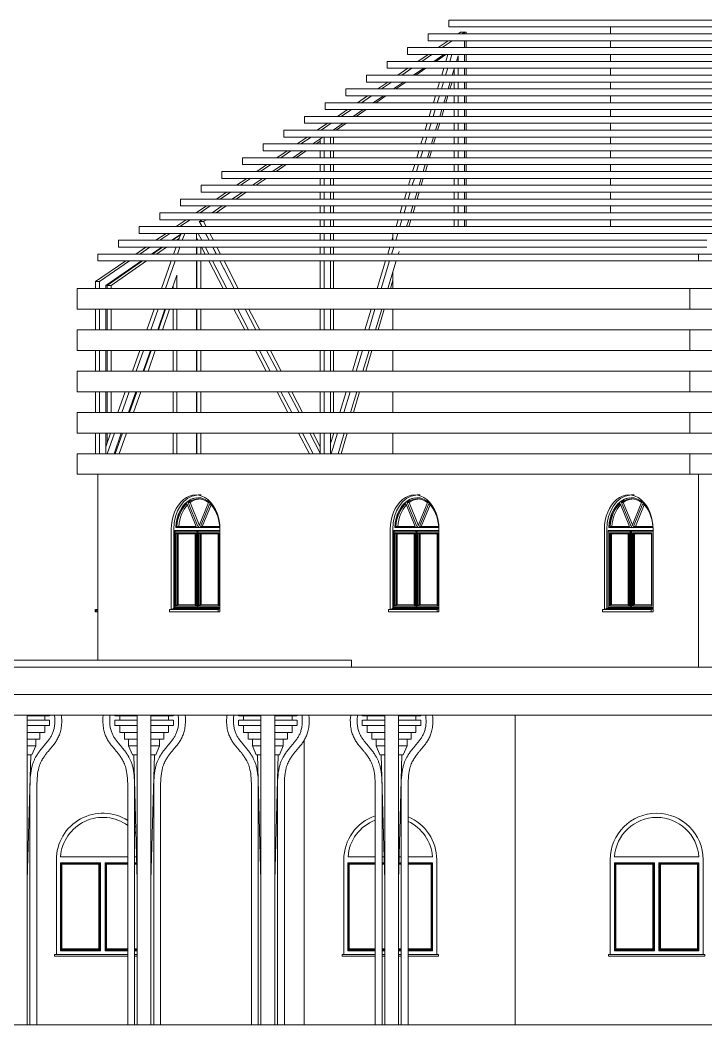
# Model space of a CAD drawing. Header units: millimetres. Extents: x -53558 to 47442, y -9060 to 14600.
# Drawn here: x -33035 to -23070, y 0 to 14600 of the extents above; entities that cross this region are included whole.
import ezdxf

# ---------------------------------------------------------------- set-up
doc = ezdxf.new("R2010")
doc.units = ezdxf.units.MM
for name, color, linetype, lineweight in [('A-DETL-THIN', 151, 'Continuous', 9), ('A-FLOR', 192, 'Continuous', 9), ('A-GENM', 13, 'Continuous', 9), ('A-GLAZ', 151, 'Continuous', 9), ('A-ROOF', 132, 'Continuous', 9), ('A-WALL', 113, 'Continuous', 9), ('I-WALL', 2, 'Continuous', 9)]:
    doc.layers.add(name, color=color, linetype=linetype, lineweight=lineweight)

# ---------------------------------------------------------------- blocks, each defined once
blk = doc.blocks.new('Arched _2_ - Arched _2_-211956-North')
at = {"layer": 'A-GLAZ'}
for p, q in [((-20644, 1075), (-20644, 2357)), ((-20644, 2357), (-20062, 2357)), ((-19416, 2443), (-20643, 2443)), ((-20635, 2345), (-20635, 1093)), ((-20635, 2345), (-20074, 2345)), ((-20624, 2335), (-20635, 2345)), ((-20074, 2345), (-20084, 2335)), ((-20074, 1093), (-20074, 2345)), ((-20062, 2357), (-20062, 1075)), ((-19996, 1075), (-19996, 2357)), ((-19996, 2357), (-19414, 2357)), ((-19985, 2345), (-19985, 1093)), ((-19985, 2345), (-19424, 2345)), ((-19974, 2335), (-19985, 2345)), ((-19424, 2345), (-19434, 2335)), ((-19424, 1093), (-19424, 2345)), ((-19414, 2357), (-19414, 1075)), ((-20624, 1103), (-20624, 2335)), ((-20624, 2335), (-20084, 2335)), ((-20084, 2335), (-20084, 1103)), ((-19974, 1103), (-19974, 2335)), ((-19974, 2335), (-19434, 2335)), ((-19434, 2335), (-19434, 1103)), ((-20729, 1025), (-19329, 1025)), ((-20729, 1000), (-20729, 1025)), ((-20062, 1075), (-20644, 1075)), ((-20635, 1093), (-20624, 1103)), ((-20635, 1093), (-20074, 1093)), ((-20084, 1103), (-20624, 1103)), ((-20074, 1093), (-20084, 1103)), ((-19414, 1075), (-19996, 1075)), ((-19985, 1093), (-19974, 1103)), ((-19985, 1093), (-19424, 1093)), ((-19434, 1103), (-19974, 1103)), ((-19424, 1093), (-19434, 1103)), ((-19329, 1025), (-19329, 1000)), ((-19329, 1000), (-20729, 1000))]:
    blk.add_line(p, q, dxfattribs=at)
blk.add_arc((-20029, 2400), 615, 4.0093, 175.9907, dxfattribs=at)
blk = doc.blocks.new('Arched _2_ - Arched _2_-V1-North')
at = {"layer": 'A-GLAZ'}
for p, q in [((-28272, 1075), (-28272, 2357)), ((-28272, 2357), (-27876, 2357)), ((-27876, 2443), (-28270, 2443)), ((-28262, 2345), (-28262, 1093)), ((-28262, 2345), (-27876, 2345)), ((-28252, 2335), (-28262, 2345)), ((-27747, 2443), (-27776, 2443)), ((-27776, 2357), (-27745, 2357)), ((-27776, 2345), (-27745, 2345)), ((-27531, 2357), (-27498, 2357)), ((-27531, 2345), (-27498, 2345)), ((-27498, 2443), (-27528, 2443)), ((-27043, 2443), (-27398, 2443)), ((-27398, 2357), (-27042, 2357)), ((-27398, 2345), (-27052, 2345)), ((-27052, 2345), (-27062, 2335)), ((-27052, 1093), (-27052, 2345)), ((-27042, 2357), (-27042, 1075)), ((-28252, 1103), (-28252, 2335)), ((-28252, 2335), (-27876, 2335)), ((-27776, 2335), (-27744, 2335)), ((-27531, 2335), (-27498, 2335)), ((-27398, 2335), (-27062, 2335)), ((-27062, 2335), (-27062, 1103)), ((-28357, 1025), (-27876, 1025)), ((-28357, 1000), (-28357, 1025)), ((-27876, 1075), (-28272, 1075)), ((-28262, 1093), (-28252, 1103)), ((-28262, 1093), (-27876, 1093)), ((-27876, 1103), (-28252, 1103)), ((-27738, 1103), (-27776, 1103)), ((-27776, 1093), (-27738, 1093)), ((-27738, 1075), (-27776, 1075)), ((-27776, 1025), (-27738, 1025)), ((-27498, 1103), (-27538, 1103)), ((-27538, 1093), (-27498, 1093)), ((-27498, 1075), (-27538, 1075)), ((-27538, 1025), (-27498, 1025)), ((-27062, 1103), (-27398, 1103)), ((-27398, 1093), (-27052, 1093)), ((-27042, 1075), (-27398, 1075)), ((-27398, 1025), (-26957, 1025)), ((-27052, 1093), (-27062, 1103)), ((-26957, 1025), (-26957, 1000)), ((-27876, 1000), (-28357, 1000)), ((-27738, 1000), (-27776, 1000)), ((-27498, 1000), (-27538, 1000)), ((-26957, 1000), (-27398, 1000))]:
    blk.add_line(p, q, dxfattribs=at)
for start, end in [(110.9076, 175.9907), (99.9373, 101.1878), (75.027, 76.4853), (4.0093, 65.0749)]:
    blk.add_arc((-27657, 2400), 615, start, end, dxfattribs=at)
blk = doc.blocks.new('Arched _2_ - Arched _2_-V2-North')
at = {"layer": 'A-GLAZ'}
for p, q in [((-32449, 1075), (-32449, 2357)), ((-32449, 2357), (-31867, 2357)), ((-31471, 2443), (-32447, 2443)), ((-32439, 2345), (-32439, 1093)), ((-32439, 2345), (-31878, 2345)), ((-32429, 2335), (-32439, 2345)), ((-31878, 2345), (-31889, 2335)), ((-31878, 1093), (-31878, 2345)), ((-31867, 2357), (-31867, 1075)), ((-31801, 1075), (-31801, 2357)), ((-31801, 2357), (-31471, 2357)), ((-31789, 2345), (-31789, 1093)), ((-31789, 2345), (-31471, 2345)), ((-31779, 2335), (-31789, 2345)), ((-31343, 2443), (-31371, 2443)), ((-31371, 2357), (-31340, 2357)), ((-31371, 2345), (-31340, 2345)), ((-32429, 1103), (-32429, 2335)), ((-32429, 2335), (-31889, 2335)), ((-31889, 2335), (-31889, 1103)), ((-31779, 1103), (-31779, 2335)), ((-31779, 2335), (-31471, 2335)), ((-31371, 2335), (-31340, 2335)), ((-32534, 1025), (-31471, 1025)), ((-32534, 1000), (-32534, 1025)), ((-31867, 1075), (-32449, 1075)), ((-32439, 1093), (-32429, 1103)), ((-32439, 1093), (-31878, 1093)), ((-31889, 1103), (-32429, 1103)), ((-31878, 1093), (-31889, 1103)), ((-31471, 1075), (-31801, 1075)), ((-31789, 1093), (-31779, 1103)), ((-31789, 1093), (-31471, 1093)), ((-31471, 1103), (-31779, 1103)), ((-31333, 1103), (-31371, 1103)), ((-31371, 1093), (-31333, 1093)), ((-31333, 1075), (-31371, 1075)), ((-31371, 1025), (-31333, 1025)), ((-31471, 1000), (-32534, 1000)), ((-31333, 1000), (-31371, 1000))]:
    blk.add_line(p, q, dxfattribs=at)
for start, end in [(53.8268, 175.9907), (38.3128, 41.1583)]:
    blk.add_arc((-31834, 2400), 615, start, end, dxfattribs=at)
blk = doc.blocks.new('HOOR LIGHT - HOOR LIGHT-165948-North')
at = {"layer": 'A-GENM'}
for p, q in [((-31904, 11200), (-23179, 11200)), ((-31904, 11100), (-31904, 11200)), ((-23179, 11100), (-31904, 11100)), ((-23179, 11200), (-10839, 11200)), ((-23179, 11100), (-23179, 11200)), ((-10839, 11100), (-23179, 11100))]:
    blk.add_line(p, q, dxfattribs=at)
blk = doc.blocks.new('HOOR LIGHT1 - HOOR LIGHT-166020-North')
at = {"layer": 'A-GENM'}
for p, q in [((-31604, 11400), (-23055, 11400)), ((-31604, 11300), (-31604, 11400)), ((-23055, 11300), (-31604, 11300))]:
    blk.add_line(p, q, dxfattribs=at)
blk = doc.blocks.new('HOOR LIGHT2 - HOOR LIGHT-166050-North')
at = {"layer": 'A-GENM'}
for p, q in [((-31304, 11600), (-22930, 11600)), ((-31304, 11600), (-31304, 11500)), ((-22930, 11500), (-31304, 11500))]:
    blk.add_line(p, q, dxfattribs=at)
blk = doc.blocks.new('HOOR LIGHT3 - HOOR LIGHT-166080-North')
at = {"layer": 'A-GENM'}
for p, q in [((-31004, 11800), (-22806, 11800)), ((-31004, 11800), (-31004, 11700)), ((-22806, 11700), (-31004, 11700))]:
    blk.add_line(p, q, dxfattribs=at)
blk = doc.blocks.new('HOOR LIGHT4 - HOOR LIGHT-166110-North')
at = {"layer": 'A-GENM'}
for p, q in [((-30704, 12000), (-22682, 12000)), ((-30704, 11900), (-30704, 12000)), ((-22682, 11900), (-30704, 11900))]:
    blk.add_line(p, q, dxfattribs=at)
blk = doc.blocks.new('HOOR LIGHT5 - HOOR LIGHT-166140-North')
at = {"layer": 'A-GENM'}
for p, q in [((-30404, 12200), (-22558, 12200)), ((-30404, 12100), (-30404, 12200)), ((-22558, 12100), (-30404, 12100))]:
    blk.add_line(p, q, dxfattribs=at)
blk = doc.blocks.new('HOOR LIGHT6 - HOOR LIGHT-166170-North')
at = {"layer": 'A-GENM'}
for p, q in [((-30104, 12400), (-22433, 12400)), ((-30104, 12300), (-30104, 12400)), ((-22433, 12300), (-30104, 12300))]:
    blk.add_line(p, q, dxfattribs=at)
blk = doc.blocks.new('HOOR LIGHT7 - HOOR LIGHT-166200-North')
at = {"layer": 'A-GENM'}
for p, q in [((-29804, 12600), (-22309, 12600)), ((-29804, 12500), (-29804, 12600)), ((-22309, 12500), (-29804, 12500))]:
    blk.add_line(p, q, dxfattribs=at)
blk = doc.blocks.new('HOOR LIGHT8 - HOOR LIGHT-166230-North')
at = {"layer": 'A-GENM'}
for p, q in [((-29504, 12800), (-22185, 12800)), ((-29504, 12700), (-29504, 12800)), ((-22185, 12700), (-29504, 12700))]:
    blk.add_line(p, q, dxfattribs=at)
blk = doc.blocks.new('HOOR LIGHT9 - HOOR LIGHT-166260-North')
at = {"layer": 'A-GENM'}
for p, q in [((-29204, 13000), (-22061, 13000)), ((-29204, 12900), (-29204, 13000)), ((-22061, 12900), (-29204, 12900))]:
    blk.add_line(p, q, dxfattribs=at)
blk = doc.blocks.new('HOOR LIGHT10 - HOOR LIGHT-166290-North')
at = {"layer": 'A-GENM'}
for p, q in [((-28904, 13200), (-21936, 13200)), ((-28904, 13100), (-28904, 13200)), ((-21936, 13100), (-28904, 13100))]:
    blk.add_line(p, q, dxfattribs=at)
blk = doc.blocks.new('HOOR LIGHT11 - HOOR LIGHT-166320-North')
at = {"layer": 'A-GENM'}
for p, q in [((-28604, 13400), (-21812, 13400)), ((-28604, 13300), (-28604, 13400)), ((-21812, 13300), (-28604, 13300))]:
    blk.add_line(p, q, dxfattribs=at)
blk = doc.blocks.new('HOOR LIGHT12 - HOOR LIGHT-166350-North')
at = {"layer": 'A-GENM'}
for p, q in [((-28304, 13600), (-21688, 13600)), ((-28304, 13500), (-28304, 13600)), ((-21688, 13500), (-28304, 13500))]:
    blk.add_line(p, q, dxfattribs=at)
blk = doc.blocks.new('HOOR LIGHT13 - HOOR LIGHT-166380-North')
at = {"layer": 'A-GENM'}
for p, q in [((-28004, 13800), (-21563, 13800)), ((-28004, 13700), (-28004, 13800)), ((-21563, 13700), (-28004, 13700))]:
    blk.add_line(p, q, dxfattribs=at)
blk = doc.blocks.new('HOOR LIGHT14 - HOOR LIGHT-166410-North')
at = {"layer": 'A-GENM'}
for p, q in [((-27704, 14000), (-21439, 14000)), ((-27704, 13900), (-27704, 14000)), ((-21439, 13900), (-27704, 13900))]:
    blk.add_line(p, q, dxfattribs=at)
blk = doc.blocks.new('HOOR LIGHT15 - HOOR LIGHT-166476-North')
at = {"layer": 'A-GENM'}
for p, q in [((-27404, 14200), (-21315, 14200)), ((-27404, 14100), (-27404, 14200)), ((-21315, 14100), (-27404, 14100))]:
    blk.add_line(p, q, dxfattribs=at)
blk = doc.blocks.new('HOOR LIGHT16 - HOOR LIGHT-166506-North')
at = {"layer": 'A-GENM'}
for p, q in [((-27104, 14400), (-21191, 14400)), ((-27104, 14300), (-27104, 14400)), ((-21191, 14300), (-27104, 14300))]:
    blk.add_line(p, q, dxfattribs=at)
blk = doc.blocks.new('HOOR LIGHT17 - HOOR LIGHT-166536-North')
at = {"layer": 'A-GENM'}
for p, q in [((-26804, 14600), (-21066, 14600)), ((-26804, 14500), (-26804, 14600)), ((-21066, 14500), (-26804, 14500))]:
    blk.add_line(p, q, dxfattribs=at)
blk = doc.blocks.new('TRUESS2 - TRUESS-173441-North')
at = {"layer": 'A-GENM'}
for p, q in [((-26553, 14423), (-26578, 14423)), ((-26553, 14423), (-26553, 14400)), ((-26553, 14300), (-26553, 14200)), ((-26850, 14100), (-26995, 14000)), ((-26553, 14100), (-26553, 14000)), ((-27140, 13900), (-27285, 13800)), ((-26553, 13900), (-26553, 13800)), ((-26727, 13806), (-26729, 13800)), ((-27430, 13700), (-27575, 13600)), ((-26759, 13700), (-26789, 13600)), ((-26553, 13700), (-26553, 13600)), ((-27720, 13500), (-27865, 13400)), ((-26818, 13500), (-26848, 13400)), ((-26553, 13500), (-26553, 13400)), ((-28009, 13300), (-28154, 13200)), ((-26878, 13300), (-26908, 13200)), ((-26553, 13300), (-26553, 13200)), ((-28299, 13100), (-28444, 13000)), ((-26938, 13100), (-26968, 13000)), ((-26553, 13100), (-26553, 13000)), ((-28480, 12900), (-28480, 12800)), ((-26998, 12900), (-27028, 12800)), ((-26553, 12900), (-26553, 12800)), ((-28673, 12842), (-28734, 12800)), ((-28879, 12700), (-29024, 12600)), ((-28480, 12700), (-28480, 12600)), ((-27058, 12700), (-27087, 12600)), ((-26553, 12700), (-26553, 12600)), ((-29169, 12500), (-29314, 12400)), ((-28480, 12500), (-28480, 12400)), ((-27117, 12500), (-27147, 12400)), ((-26553, 12500), (-26553, 12400)), ((-29459, 12300), (-29604, 12200)), ((-28480, 12300), (-28480, 12200)), ((-27177, 12300), (-27207, 12200)), ((-26553, 12300), (-26553, 12200)), ((-29749, 12100), (-29894, 12000)), ((-28480, 12100), (-28480, 12000)), ((-27237, 12100), (-27267, 12000)), ((-26553, 12100), (-26553, 12000)), ((-30243, 11800), (-30098, 11900)), ((-30039, 11900), (-30184, 11800)), ((-28480, 11900), (-28480, 11800)), ((-27297, 11900), (-27326, 11800)), ((-26553, 11900), (-26553, 11800)), ((-30428, 11673), (-30388, 11700)), ((-30328, 11700), (-30368, 11673)), ((-28480, 11700), (-28480, 11600)), ((-27356, 11700), (-27386, 11600)), ((-26553, 11700), (-26553, 11600)), ((-30390, 11600), (-30428, 11673)), ((-30368, 11673), (-30428, 11673)), ((-30368, 11673), (-30331, 11600)), ((-30823, 11400), (-30705, 11481)), ((-30724, 11427), (-30763, 11400)), ((-30467, 11400), (-30467, 11428)), ((-30287, 11400), (-30338, 11500)), ((-30279, 11500), (-30227, 11400)), ((-28480, 11500), (-28480, 11400)), ((-31113, 11200), (-30968, 11300)), ((-30908, 11300), (-31053, 11200)), ((-30467, 11200), (-30467, 11300)), ((-30407, 11300), (-30407, 11200)), ((-30183, 11200), (-30235, 11300)), ((-30175, 11300), (-30124, 11200)), ((-28480, 11300), (-28480, 11200)), ((-31772, 10745), (-31258, 11100)), ((-31198, 11100), (-31713, 10745)), ((-30467, 10700), (-30467, 11100)), ((-30407, 11100), (-30407, 10700)), ((-30032, 10908), (-30131, 11100)), ((-30072, 11100), (-29865, 10700)), ((-28480, 11100), (-28480, 10700)), ((-27619, 10819), (-27655, 10700)), ((-31772, 10700), (-31772, 10745)), ((-31713, 10745), (-31772, 10745)), ((-31713, 10745), (-31713, 10700)), ((-30817, 10700), (-30812, 10714)), ((-31772, 10100), (-31772, 10400)), ((-31713, 10400), (-31713, 10100)), ((-31026, 10100), (-30921, 10400)), ((-30862, 10400), (-30966, 10100)), ((-30467, 10100), (-30467, 10400)), ((-30407, 10400), (-30407, 10100)), ((-29710, 10400), (-29554, 10100)), ((-28480, 10400), (-28480, 10100)), ((-27745, 10400), (-27834, 10100)), ((-31772, 9500), (-31772, 9800)), ((-31713, 9800), (-31713, 9500)), ((-31235, 9500), (-31131, 9800)), ((-31071, 9800), (-31176, 9500)), ((-30467, 9500), (-30467, 9800)), ((-30407, 9800), (-30407, 9500)), ((-29399, 9800), (-29244, 9500)), ((-28480, 9800), (-28480, 9500)), ((-27924, 9800), (-28014, 9500)), ((-31772, 8900), (-31772, 9200)), ((-31713, 9200), (-31713, 8900)), ((-31444, 8900), (-31340, 9200)), ((-31280, 9200), (-31385, 8900)), ((-30467, 8900), (-30467, 9200)), ((-30407, 9200), (-30407, 8900)), ((-29089, 9200), (-28933, 8900)), ((-28480, 9200), (-28480, 8900)), ((-28103, 9200), (-28193, 8900)), ((-31772, 8451), (-31772, 8600)), ((-31654, 8300), (-31549, 8600)), ((-31489, 8600), (-31594, 8300)), ((-30467, 8300), (-30467, 8600)), ((-30407, 8600), (-30407, 8300)), ((-28778, 8600), (-28673, 8398)), ((-28480, 8600), (-28480, 8595)), ((-28283, 8600), (-28372, 8300))]:
    blk.add_line(p, q, dxfattribs=at)
blk = doc.blocks.new('TRUESS3 - TRUESS-173606-North')
at = {"layer": 'A-GENM'}
for p, q in [((-26668, 14400), (-26634, 14423)), ((-26634, 14423), (-26578, 14423)), ((-26578, 14423), (-26612, 14400)), ((-26578, 14400), (-26578, 14423)), ((-26961, 14200), (-26814, 14300)), ((-26758, 14300), (-26904, 14200)), ((-26578, 14200), (-26578, 14300)), ((-27254, 14000), (-27107, 14100)), ((-27051, 14100), (-27197, 14000)), ((-27024, 14000), (-26878, 14100)), ((-26849, 14000), (-26818, 14100)), ((-26762, 14100), (-26792, 14000)), ((-26695, 14000), (-26671, 14080)), ((-26671, 14080), (-26671, 14000)), ((-26578, 14000), (-26578, 14100)), ((-27546, 13800), (-27400, 13900)), ((-27344, 13900), (-27490, 13800)), ((-27317, 13800), (-27170, 13900)), ((-26909, 13800), (-26879, 13900)), ((-26822, 13900), (-26853, 13800)), ((-26755, 13800), (-26725, 13900)), ((-26727, 13800), (-26727, 13893)), ((-26671, 13900), (-26671, 13800)), ((-26578, 13800), (-26578, 13900)), ((-27839, 13600), (-27693, 13700)), ((-27637, 13700), (-27783, 13600)), ((-27610, 13600), (-27463, 13700)), ((-26969, 13600), (-26939, 13700)), ((-26883, 13700), (-26913, 13600)), ((-26815, 13600), (-26785, 13700)), ((-26727, 13600), (-26727, 13700)), ((-26671, 13700), (-26671, 13600)), ((-26578, 13600), (-26578, 13700)), ((-28132, 13400), (-27986, 13500)), ((-27929, 13500), (-28076, 13400)), ((-27903, 13400), (-27756, 13500)), ((-27030, 13400), (-26999, 13500)), ((-26943, 13500), (-26973, 13400)), ((-26876, 13400), (-26846, 13500)), ((-26727, 13400), (-26727, 13500)), ((-26671, 13500), (-26671, 13400)), ((-26578, 13400), (-26578, 13500)), ((-28425, 13200), (-28279, 13300)), ((-28222, 13300), (-28369, 13200)), ((-28195, 13200), (-28049, 13300)), ((-27090, 13200), (-27060, 13300)), ((-27004, 13300), (-27034, 13200)), ((-26936, 13200), (-26906, 13300)), ((-26727, 13200), (-26727, 13300)), ((-26671, 13300), (-26671, 13200)), ((-26578, 13200), (-26578, 13300)), ((-28718, 13000), (-28571, 13100)), ((-28515, 13100), (-28662, 13000)), ((-28488, 13000), (-28342, 13100)), ((-27150, 13000), (-27120, 13100)), ((-27064, 13100), (-27094, 13000)), ((-26997, 13000), (-26966, 13100)), ((-26727, 13000), (-26727, 13100)), ((-26671, 13100), (-26671, 13000)), ((-26578, 13000), (-26578, 13100)), ((-29011, 12800), (-28864, 12900)), ((-28808, 12900), (-28954, 12800)), ((-28781, 12800), (-28635, 12900)), ((-28673, 12800), (-28673, 12873)), ((-28617, 12900), (-28617, 12800)), ((-28525, 12800), (-28525, 12900)), ((-27211, 12800), (-27181, 12900)), ((-27124, 12900), (-27154, 12800)), ((-27057, 12800), (-27027, 12900)), ((-26727, 12800), (-26727, 12900)), ((-26671, 12900), (-26671, 12800)), ((-26578, 12800), (-26578, 12900)), ((-29304, 12600), (-29157, 12700)), ((-29101, 12700), (-29247, 12600)), ((-29074, 12600), (-28928, 12700)), ((-28673, 12600), (-28673, 12700)), ((-28617, 12700), (-28617, 12600)), ((-28525, 12600), (-28525, 12700)), ((-27271, 12600), (-27241, 12700)), ((-27185, 12700), (-27215, 12600)), ((-27117, 12600), (-27087, 12700)), ((-26727, 12600), (-26727, 12700)), ((-26671, 12700), (-26671, 12600)), ((-26578, 12600), (-26578, 12700)), ((-29596, 12400), (-29450, 12500)), ((-29394, 12500), (-29540, 12400)), ((-29367, 12400), (-29220, 12500)), ((-28673, 12400), (-28673, 12500)), ((-28617, 12500), (-28617, 12400)), ((-28525, 12400), (-28525, 12500)), ((-27332, 12400), (-27301, 12500)), ((-27245, 12500), (-27275, 12400)), ((-27178, 12400), (-27148, 12500)), ((-26727, 12400), (-26727, 12500)), ((-26671, 12500), (-26671, 12400)), ((-26578, 12400), (-26578, 12500)), ((-29889, 12200), (-29743, 12300)), ((-29687, 12300), (-29833, 12200)), ((-29660, 12200), (-29513, 12300)), ((-28673, 12200), (-28673, 12300)), ((-28617, 12300), (-28617, 12200)), ((-28525, 12200), (-28525, 12300)), ((-27392, 12200), (-27362, 12300)), ((-27305, 12300), (-27336, 12200)), ((-27238, 12200), (-27208, 12300)), ((-26727, 12200), (-26727, 12300)), ((-26671, 12300), (-26671, 12200)), ((-26578, 12200), (-26578, 12300)), ((-30182, 12000), (-30036, 12100)), ((-29979, 12100), (-30126, 12000)), ((-29953, 12000), (-29806, 12100)), ((-28673, 12000), (-28673, 12100)), ((-28617, 12100), (-28617, 12000)), ((-28525, 12000), (-28525, 12100)), ((-27452, 12000), (-27422, 12100)), ((-27366, 12100), (-27396, 12000)), ((-27298, 12000), (-27268, 12100)), ((-26727, 12000), (-26727, 12100)), ((-26671, 12100), (-26671, 12000)), ((-26578, 12000), (-26578, 12100)), ((-30475, 11800), (-30329, 11900)), ((-30272, 11900), (-30419, 11800)), ((-30245, 11800), (-30099, 11900)), ((-28673, 11800), (-28673, 11900)), ((-28617, 11900), (-28617, 11800)), ((-28525, 11800), (-28525, 11900)), ((-27513, 11800), (-27482, 11900)), ((-27426, 11900), (-27456, 11800)), ((-27359, 11800), (-27329, 11900)), ((-26727, 11800), (-26727, 11900)), ((-26671, 11900), (-26671, 11800)), ((-26578, 11800), (-26578, 11900)), ((-30768, 11600), (-30621, 11700)), ((-30565, 11700), (-30712, 11600)), ((-30432, 11673), (-30392, 11700)), ((-28673, 11600), (-28673, 11700)), ((-28617, 11700), (-28617, 11600)), ((-28525, 11600), (-28525, 11700)), ((-27573, 11600), (-27543, 11700)), ((-27487, 11700), (-27517, 11600)), ((-27419, 11600), (-27389, 11700)), ((-26727, 11600), (-26727, 11700)), ((-26671, 11700), (-26671, 11600)), ((-26578, 11600), (-26578, 11700)), ((-30394, 11600), (-30432, 11673)), ((-31061, 11400), (-30914, 11500)), ((-30858, 11500), (-31004, 11400)), ((-30831, 11400), (-30685, 11500)), ((-30734, 11400), (-30703, 11487)), ((-30642, 11500), (-30678, 11400)), ((-30471, 11400), (-30471, 11500)), ((-30452, 11400), (-30471, 11436)), ((-30448, 11500), (-30396, 11400)), ((-30289, 11400), (-30342, 11500)), ((-28673, 11400), (-28673, 11500)), ((-28617, 11500), (-28617, 11400)), ((-28525, 11400), (-28525, 11500)), ((-27633, 11400), (-27619, 11446)), ((-27547, 11500), (-27577, 11400)), ((-31354, 11200), (-31207, 11300)), ((-31151, 11300), (-31297, 11200)), ((-31124, 11200), (-30978, 11300)), ((-30804, 11200), (-30769, 11300)), ((-30713, 11300), (-30748, 11200)), ((-30471, 11200), (-30471, 11300)), ((-30347, 11200), (-30400, 11300)), ((-30343, 11300), (-30291, 11200)), ((-30185, 11200), (-30237, 11300)), ((-28673, 11200), (-28673, 11300)), ((-28617, 11300), (-28617, 11200)), ((-28525, 11200), (-28525, 11300)), ((-27694, 11200), (-27664, 11300)), ((-27607, 11300), (-27637, 11200)), ((-31939, 10800), (-31500, 11100)), ((-31444, 11100), (-31883, 10800)), ((-31790, 10745), (-31270, 11100)), ((-30980, 10700), (-30840, 11100)), ((-30783, 11100), (-30924, 10700)), ((-30471, 10700), (-30471, 11100)), ((-30086, 10700), (-30295, 11100)), ((-30239, 11100), (-30030, 10700)), ((-29923, 10700), (-30132, 11100)), ((-28673, 10700), (-28673, 11100)), ((-28617, 11100), (-28617, 10700)), ((-28525, 10700), (-28525, 11100)), ((-27845, 10700), (-27724, 11100)), ((-27668, 11100), (-27788, 10700)), ((-27691, 10700), (-27570, 11100)), ((-27540, 11200), (-27528, 11239)), ((-30825, 10700), (-30756, 10896)), ((-30756, 10896), (-30756, 10700)), ((-31939, 10700), (-31939, 10800)), ((-31939, 10800), (-31883, 10800)), ((-31883, 10800), (-31883, 10700)), ((-31790, 10700), (-31790, 10745)), ((-30812, 10700), (-30812, 10737)), ((-31939, 10100), (-31939, 10400)), ((-31883, 10400), (-31883, 10100)), ((-31790, 10100), (-31790, 10400)), ((-31192, 10100), (-31086, 10400)), ((-31030, 10400), (-31135, 10100)), ((-31036, 10100), (-30931, 10400)), ((-30812, 10100), (-30812, 10400)), ((-30756, 10400), (-30756, 10100)), ((-30471, 10100), (-30471, 10400)), ((-29772, 10100), (-29929, 10400)), ((-29873, 10400), (-29716, 10100)), ((-29610, 10100), (-29766, 10400)), ((-28673, 10100), (-28673, 10400)), ((-28617, 10400), (-28617, 10100)), ((-28525, 10100), (-28525, 10400)), ((-28026, 10100), (-27935, 10400)), ((-27879, 10400), (-27970, 10100)), ((-27872, 10100), (-27781, 10400)), ((-31939, 9500), (-31939, 9800)), ((-31883, 9800), (-31883, 9500)), ((-31790, 9500), (-31790, 9800)), ((-31403, 9500), (-31297, 9800)), ((-31241, 9800), (-31347, 9500)), ((-31248, 9500), (-31142, 9800)), ((-30812, 9500), (-30812, 9800)), ((-30756, 9800), (-30756, 9500)), ((-30471, 9500), (-30471, 9800)), ((-29459, 9500), (-29615, 9800)), ((-29559, 9800), (-29402, 9500)), ((-29296, 9500), (-29453, 9800)), ((-28673, 9500), (-28673, 9800)), ((-28617, 9800), (-28617, 9500)), ((-28525, 9500), (-28525, 9800)), ((-28207, 9500), (-28116, 9800)), ((-28060, 9800), (-28151, 9500)), ((-28053, 9500), (-27963, 9800)), ((-31939, 8900), (-31939, 9200)), ((-31883, 9200), (-31883, 8900)), ((-31790, 8900), (-31790, 9200)), ((-31614, 8900), (-31509, 9200)), ((-31452, 9200), (-31558, 8900)), ((-31459, 8900), (-31353, 9200)), ((-30812, 8900), (-30812, 9200)), ((-30756, 9200), (-30756, 8900)), ((-30471, 8900), (-30471, 9200)), ((-29145, 8900), (-29302, 9200)), ((-29246, 9200), (-29089, 8900)), ((-28982, 8900), (-29139, 9200)), ((-28673, 8900), (-28673, 9200)), ((-28617, 9200), (-28617, 8900)), ((-28525, 8900), (-28525, 9200)), ((-28388, 8900), (-28297, 9200)), ((-28241, 9200), (-28332, 8900)), ((-28234, 8900), (-28144, 9200)), ((-31939, 8300), (-31939, 8600)), ((-31883, 8600), (-31883, 8300)), ((-31790, 8300), (-31790, 8600)), ((-31790, 8401), (-31720, 8600)), ((-31664, 8600), (-31769, 8300)), ((-31670, 8300), (-31565, 8600)), ((-30812, 8300), (-30812, 8600)), ((-30756, 8600), (-30756, 8300)), ((-30471, 8300), (-30471, 8600)), ((-28831, 8300), (-28988, 8600)), ((-28932, 8600), (-28775, 8300)), ((-28669, 8300), (-28825, 8600)), ((-28673, 8309), (-28673, 8600)), ((-28617, 8600), (-28617, 8300)), ((-28525, 8300), (-28525, 8600)), ((-28525, 8448), (-28479, 8600)), ((-28422, 8600), (-28513, 8300)), ((-28415, 8300), (-28325, 8600))]:
    blk.add_line(p, q, dxfattribs=at)
blk = doc.blocks.new('Family8 - COLUMN-V4-North')
at = {"layer": 'A-GENM'}
for p, q in [((-37052, 4500), (-37052, 4490)), ((-37052, 4426), (-37052, 4351)), ((-37050, 4490), (-36727, 4490)), ((-36727, 4426), (-37050, 4426)), ((-36980, 4490), (-36980, 4426)), ((-36527, 4490), (-36204, 4490)), ((-36204, 4426), (-36527, 4426)), ((-36273, 4426), (-36273, 4490)), ((-36202, 4490), (-36202, 4500)), ((-36202, 4351), (-36202, 4426)), ((-36727, 4351), (-37050, 4351)), ((-36980, 4351), (-36980, 4251)), ((-36727, 4251), (-36979, 4251)), ((-36912, 4251), (-36912, 4152)), ((-36204, 4351), (-36527, 4351)), ((-36275, 4251), (-36527, 4251)), ((-36342, 4152), (-36342, 4251)), ((-36273, 4251), (-36273, 4351)), ((-36727, 4152), (-36910, 4152)), ((-36852, 4152), (-36852, 4057)), ((-36344, 4152), (-36527, 4152)), ((-36402, 4057), (-36402, 4152)), ((-36852, 4057), (-36796, 3923)), ((-36727, 4057), (-36852, 4057)), ((-36402, 4057), (-36527, 4057)), ((-36458, 3923), (-36402, 4057)), ((-36778, 3923), (-36796, 3923)), ((-36727, 2100), (-36777, 3923)), ((-36777, 3923), (-36727, 3923)), ((-36477, 3923), (-36527, 2100)), ((-36527, 3923), (-36477, 3923)), ((-36458, 3923), (-36476, 3923)), ((-36865, 3456), (-36865, 0)), ((-36765, 3456), (-36765, 0)), ((-36727, 0), (-36727, 3456)), ((-36527, 3456), (-36527, 0)), ((-36487, 3456), (-36487, 0)), ((-36387, 0), (-36387, 3456))]:
    blk.add_line(p, q, dxfattribs=at)
for points, knots in [([(-37221, 4500), (-37227, 4451), (-37228, 4375), (-37213, 4282), (-37193, 4213), (-37165, 4154), (-37134, 4103), (-37100, 4059), (-37067, 4020), (-37036, 3984), (-37007, 3948), (-36983, 3916), (-36964, 3887), (-36949, 3865), (-36934, 3840), (-36914, 3801), (-36891, 3739), (-36870, 3628), (-36865, 3521), (-36865, 3456)], [-2.569216, -2.569216, -2.569216, -2.569216, -2.321029, -2.155241, -1.989453, -1.823666, -1.657878, -1.49209, -1.326302, -1.160515, -0.994727, -0.828939, -0.746045, -0.663151, -0.580257, -0.497363, -0.331576, -0.165788, 0, 0, 0, 0]), ([(-36765, 3456), (-36765, 3524), (-36769, 3609), (-36782, 3701), (-36794, 3760), (-36810, 3810), (-36828, 3853), (-36844, 3883), (-36856, 3904), (-36863, 3916), (-36868, 3924), (-36874, 3933), (-36881, 3943), (-36889, 3955), (-36899, 3970), (-36912, 3988), (-36928, 4009), (-36944, 4028), (-36959, 4048), (-36972, 4063), (-36983, 4076), (-36994, 4089), (-37007, 4104), (-37023, 4123), (-37037, 4142), (-37056, 4167), (-37073, 4195), (-37088, 4225), (-37098, 4249), (-37107, 4276), (-37115, 4305), (-37121, 4337), (-37126, 4383), (-37127, 4437), (-37123, 4482), (-37121, 4500)], [0, 0, 0, 0, 0.165788, 0.248682, 0.331576, 0.414469, 0.497363, 0.580257, 0.621704, 0.663151, 0.683875, 0.704598, 0.746045, 0.787492, 0.828939, 0.911833, 0.994727, 1.077621, 1.160515, 1.243408, 1.284855, 1.326302, 1.409196, 1.49209, 1.574984, 1.657878, 1.823666, 1.90656, 1.989453, 2.072347, 2.155241, 2.238135, 2.321029, 2.486817, 2.590779, 2.590779, 2.590779, 2.590779]), ([(-36727, 3456), (-36727, 3521), (-36727, 3628), (-36727, 3739), (-36727, 3801), (-36727, 3840), (-36727, 3865), (-36727, 3887), (-36727, 3916), (-36727, 3948), (-36727, 3984), (-36727, 4020), (-36727, 4059), (-36727, 4103), (-36727, 4154), (-36727, 4213), (-36727, 4282), (-36727, 4375), (-36727, 4451), (-36727, 4500)], [0, 0, 0, 0, 0.165788, 0.331576, 0.497363, 0.580257, 0.663151, 0.746045, 0.828939, 0.994727, 1.160515, 1.326302, 1.49209, 1.657878, 1.823666, 1.989453, 2.155241, 2.321029, 2.569216, 2.569216, 2.569216, 2.569216]), ([(-36527, 4500), (-36527, 4451), (-36527, 4375), (-36527, 4282), (-36527, 4213), (-36527, 4154), (-36527, 4103), (-36527, 4059), (-36527, 4020), (-36527, 3984), (-36527, 3948), (-36527, 3916), (-36527, 3887), (-36527, 3865), (-36527, 3840), (-36527, 3801), (-36527, 3739), (-36527, 3628), (-36527, 3521), (-36527, 3456)], [-2.569216, -2.569216, -2.569216, -2.569216, -2.321029, -2.155241, -1.989453, -1.823666, -1.657878, -1.49209, -1.326302, -1.160515, -0.994727, -0.828939, -0.746045, -0.663151, -0.580257, -0.497363, -0.331576, -0.165788, 0, 0, 0, 0]), ([(-36131, 4500), (-36129, 4482), (-36125, 4437), (-36126, 4383), (-36131, 4337), (-36137, 4305), (-36145, 4276), (-36154, 4249), (-36164, 4225), (-36179, 4195), (-36196, 4167), (-36215, 4142), (-36229, 4123), (-36245, 4104), (-36258, 4089), (-36269, 4076), (-36280, 4063), (-36293, 4048), (-36308, 4028), (-36324, 4009), (-36340, 3988), (-36353, 3970), (-36363, 3955), (-36371, 3943), (-36378, 3933), (-36384, 3924), (-36389, 3916), (-36396, 3904), (-36408, 3883), (-36424, 3853), (-36442, 3810), (-36457, 3760), (-36470, 3701), (-36483, 3609), (-36487, 3524), (-36487, 3456)], [-2.590779, -2.590779, -2.590779, -2.590779, -2.486817, -2.321029, -2.238135, -2.155241, -2.072347, -1.989453, -1.90656, -1.823666, -1.657878, -1.574984, -1.49209, -1.409196, -1.326302, -1.284855, -1.243408, -1.160515, -1.077621, -0.994727, -0.911833, -0.828939, -0.787492, -0.746045, -0.704598, -0.683875, -0.663151, -0.621704, -0.580257, -0.497363, -0.414469, -0.331576, -0.248682, -0.165788, 0, 0, 0, 0]), ([(-36387, 3456), (-36387, 3521), (-36382, 3628), (-36361, 3739), (-36338, 3801), (-36318, 3840), (-36303, 3865), (-36288, 3887), (-36269, 3916), (-36245, 3948), (-36216, 3984), (-36185, 4020), (-36152, 4059), (-36118, 4103), (-36087, 4154), (-36059, 4213), (-36039, 4282), (-36024, 4375), (-36025, 4451), (-36031, 4500)], [0, 0, 0, 0, 0.165788, 0.331576, 0.497363, 0.580257, 0.663151, 0.746045, 0.828939, 0.994727, 1.160515, 1.326302, 1.49209, 1.657878, 1.823666, 1.989453, 2.155241, 2.321029, 2.569216, 2.569216, 2.569216, 2.569216])]:
    blk.add_open_spline(points, degree=3, knots=knots, dxfattribs=at)
blk = doc.blocks.new('Arched _2_ - Arched _2_ 2-V14-North')
at = {"layer": 'A-GLAZ'}
for p, q in [((-31904, 6040), (-31942, 6034)), ((-31942, 6034), (-31942, 6000)), ((-31942, 6000), (-31929, 6000))]:
    blk.add_line(p, q, dxfattribs=at)
blk = doc.blocks.new('Arched _2_ - Arched _2_ 2-V15-North')
at = {"layer": 'A-GLAZ'}
for p, q in [((-31929, 6025), (-31904, 6025)), ((-31929, 6025), (-31929, 6000)), ((-31904, 6000), (-31929, 6000))]:
    blk.add_line(p, q, dxfattribs=at)
blk = doc.blocks.new('Arched _2_ - Arched _2_ 2-V16-North')
at = {"layer": 'A-GLAZ'}
for p, q in [((-30405, 7700), (-30449, 7700)), ((-30418, 7660), (-30446, 7660)), ((-30401, 7660), (-30418, 7660)), ((-30611, 7575), (-30475, 7243)), ((-30593, 7590), (-30565, 7590)), ((-30451, 7243), (-30593, 7590)), ((-30565, 7590), (-30432, 7264)), ((-30299, 7590), (-30440, 7243)), ((-30416, 7243), (-30280, 7575)), ((-30261, 7555), (-30388, 7243)), ((-30803, 7200), (-30803, 6051)), ((-30786, 6053), (-30786, 7185)), ((-30782, 7174), (-30786, 7185)), ((-30786, 7185), (-30457, 7185)), ((-30782, 6064), (-30782, 7174)), ((-30468, 7174), (-30782, 7174)), ((-30132, 7225), (-30774, 7225)), ((-30475, 7243), (-30757, 7243)), ((-30457, 7185), (-30468, 7174)), ((-30468, 7174), (-30468, 6064)), ((-30457, 7185), (-30457, 6053)), ((-30453, 7185), (-30457, 7185)), ((-30453, 6053), (-30453, 7185)), ((-30440, 7243), (-30451, 7243)), ((-30450, 6053), (-30450, 7185)), ((-30446, 7174), (-30450, 7185)), ((-30450, 7185), (-30131, 7185)), ((-30446, 6064), (-30446, 7174)), ((-30133, 7174), (-30446, 7174)), ((-30135, 7243), (-30416, 7243)), ((-30131, 7176), (-30133, 7174)), ((-30133, 7174), (-30133, 6064)), ((-30750, 7135), (-30767, 7152)), ((-30767, 7152), (-30767, 6086)), ((-30484, 7152), (-30767, 7152)), ((-30750, 7135), (-30750, 6103)), ((-30492, 7135), (-30750, 7135)), ((-30738, 6103), (-30738, 7135)), ((-30484, 7152), (-30492, 7135)), ((-30492, 6103), (-30492, 7135)), ((-30484, 6086), (-30484, 7152)), ((-30414, 7135), (-30431, 7152)), ((-30431, 7152), (-30431, 6086)), ((-30148, 7152), (-30431, 7152)), ((-30414, 7135), (-30414, 6103)), ((-30156, 7135), (-30414, 7135)), ((-30402, 6103), (-30402, 7135)), ((-30148, 7152), (-30156, 7135)), ((-30156, 6103), (-30156, 7135)), ((-30148, 6086), (-30148, 7152)), ((-30865, 6034), (-30813, 6047)), ((-30865, 6000), (-30865, 6034)), ((-30157, 6034), (-30865, 6034)), ((-30157, 6000), (-30865, 6000)), ((-30813, 6050), (-30803, 6051)), ((-30813, 6047), (-30813, 6050)), ((-30131, 6050), (-30813, 6050)), ((-30131, 6047), (-30813, 6047)), ((-30803, 6051), (-30131, 6051)), ((-30782, 6064), (-30786, 6053)), ((-30457, 6053), (-30786, 6053)), ((-30468, 6064), (-30782, 6064)), ((-30750, 6103), (-30767, 6086)), ((-30767, 6086), (-30484, 6086)), ((-30750, 6103), (-30492, 6103)), ((-30492, 6103), (-30484, 6086)), ((-30468, 6064), (-30457, 6053)), ((-30457, 6053), (-30453, 6053)), ((-30446, 6064), (-30450, 6053)), ((-30131, 6053), (-30450, 6053)), ((-30133, 6064), (-30446, 6064)), ((-30414, 6103), (-30431, 6086)), ((-30431, 6086), (-30148, 6086)), ((-30414, 6103), (-30156, 6103)), ((-30131, 6040), (-30157, 6034)), ((-30157, 6034), (-30157, 6000)), ((-30157, 6000), (-30131, 6000)), ((-30156, 6103), (-30148, 6086)), ((-30133, 6064), (-30131, 6062))]:
    blk.add_line(p, q, dxfattribs=at)
for centre, major_axis, start_param, end_param in [((-30449, 7200), (0, 500), 0.050206, 1.570796), ((-30449, 7200), (0, 460), 5.387273, 7.799607), ((-30446, 7200), (0, 460), 0.079817, 1.354121), ((-30446, 7200), (0, 442), 5.79353, 6.772841), ((-30418, 7200), (0, 442), 0.069986, 0.489656), ((-30446, 7200), (0, 442), 0.557542, 1.473357), ((-30418, 7200), (0, 442), 0.634366, 1.473357), ((-30446, 7200), (0, 442), 4.809828, 5.725643), ((-30446, 7200), (0, 460), 1.356798, 1.516422)]:
    blk.add_ellipse(centre, major_axis=major_axis, ratio=0.707107, start_param=start_param, end_param=end_param, dxfattribs=at)
blk = doc.blocks.new('Arched _2_ - Arched _2_ 2-V17-North')
at = {"layer": 'A-GLAZ'}
for p, q in [((-24112, 7700), (-24156, 7700)), ((-24125, 7660), (-24152, 7660)), ((-24108, 7660), (-24125, 7660)), ((-24318, 7575), (-24182, 7243)), ((-24299, 7590), (-24272, 7590)), ((-24158, 7243), (-24299, 7590)), ((-24272, 7590), (-24139, 7264)), ((-24005, 7590), (-24147, 7243)), ((-24123, 7243), (-23987, 7575)), ((-23968, 7555), (-24095, 7243)), ((-24509, 7200), (-24509, 6051)), ((-24492, 6053), (-24492, 7185)), ((-24489, 7174), (-24492, 7185)), ((-24492, 7185), (-24164, 7185)), ((-24489, 6064), (-24489, 7174)), ((-24175, 7174), (-24489, 7174)), ((-23839, 7225), (-24481, 7225)), ((-24182, 7243), (-24463, 7243)), ((-24164, 7185), (-24175, 7174)), ((-24175, 7174), (-24175, 6064)), ((-24164, 7185), (-24164, 6053)), ((-24159, 7185), (-24164, 7185)), ((-24159, 6053), (-24159, 7185)), ((-24147, 7243), (-24158, 7243)), ((-24156, 6053), (-24156, 7185)), ((-24153, 7174), (-24156, 7185)), ((-24156, 7185), (-23838, 7185)), ((-24153, 6064), (-24153, 7174)), ((-23839, 7174), (-24153, 7174)), ((-23841, 7243), (-24123, 7243)), ((-23838, 7176), (-23839, 7174)), ((-23839, 7174), (-23839, 6064)), ((-24457, 7135), (-24473, 7152)), ((-24473, 7152), (-24473, 6086)), ((-24191, 7152), (-24473, 7152)), ((-24457, 7135), (-24457, 6103)), ((-24199, 7135), (-24457, 7135)), ((-24444, 6103), (-24444, 7135)), ((-24191, 7152), (-24199, 7135)), ((-24199, 6103), (-24199, 7135)), ((-24191, 6086), (-24191, 7152)), ((-24121, 7135), (-24137, 7152)), ((-24137, 7152), (-24137, 6086)), ((-23855, 7152), (-24137, 7152)), ((-24121, 7135), (-24121, 6103)), ((-23863, 7135), (-24121, 7135)), ((-24109, 6103), (-24109, 7135)), ((-23855, 7152), (-23863, 7135)), ((-23863, 6103), (-23863, 7135)), ((-23855, 6086), (-23855, 7152)), ((-24571, 6034), (-24520, 6047)), ((-24571, 6000), (-24571, 6034)), ((-23864, 6034), (-24571, 6034)), ((-23864, 6000), (-24571, 6000)), ((-24520, 6050), (-24509, 6051)), ((-24520, 6047), (-24520, 6050)), ((-23838, 6050), (-24520, 6050)), ((-23838, 6047), (-24520, 6047)), ((-24509, 6051), (-23838, 6051)), ((-24489, 6064), (-24492, 6053)), ((-24164, 6053), (-24492, 6053)), ((-24175, 6064), (-24489, 6064)), ((-24457, 6103), (-24473, 6086)), ((-24473, 6086), (-24191, 6086)), ((-24457, 6103), (-24199, 6103)), ((-24199, 6103), (-24191, 6086)), ((-24175, 6064), (-24164, 6053)), ((-24164, 6053), (-24159, 6053)), ((-24153, 6064), (-24156, 6053)), ((-23838, 6053), (-24156, 6053)), ((-23839, 6064), (-24153, 6064)), ((-24121, 6103), (-24137, 6086)), ((-24137, 6086), (-23855, 6086)), ((-24121, 6103), (-23863, 6103)), ((-23838, 6040), (-23864, 6034)), ((-23864, 6034), (-23864, 6000)), ((-23864, 6000), (-23838, 6000)), ((-23863, 6103), (-23855, 6086)), ((-23839, 6064), (-23838, 6062))]:
    blk.add_line(p, q, dxfattribs=at)
for centre, major_axis, start_param, end_param in [((-24156, 7200), (0, 500), 0.052036, 1.570796), ((-24156, 7200), (0, 460), 5.387273, 7.799607), ((-24152, 7200), (0, 460), 0.079817, 1.354121), ((-24152, 7200), (0, 442), 5.79353, 6.772841), ((-24125, 7200), (0, 442), 0.069986, 0.489656), ((-24152, 7200), (0, 442), 0.557542, 1.473357), ((-24125, 7200), (0, 442), 0.634366, 1.473357), ((-24152, 7200), (0, 442), 4.809828, 5.725643), ((-24152, 7200), (0, 460), 1.356798, 1.516422)]:
    blk.add_ellipse(centre, major_axis=major_axis, ratio=0.707107, start_param=start_param, end_param=end_param, dxfattribs=at)
blk = doc.blocks.new('POLYGON HOORNO1 - POLYGON HOORNO-266158-North')
at = {"layer": 'A-ROOF'}
for p, q in [((-32204, 8300), (-23303, 8300)), ((-32204, 8000), (-32204, 8300)), ((-23303, 8300), (-10715, 8300)), ((-23303, 8300), (-23303, 8000)), ((-23303, 8000), (-32204, 8000)), ((-10715, 8000), (-23303, 8000))]:
    blk.add_line(p, q, dxfattribs=at)
blk = doc.blocks.new('POLYGON HOORNO2 - POLYGON HOORNO-266412-North')
at = {"layer": 'A-ROOF'}
for p, q in [((-32204, 8900), (-23303, 8900)), ((-32204, 8600), (-32204, 8900)), ((-23303, 8900), (-10715, 8900)), ((-23303, 8900), (-23303, 8600)), ((-23303, 8600), (-32204, 8600)), ((-10715, 8600), (-23303, 8600))]:
    blk.add_line(p, q, dxfattribs=at)
blk = doc.blocks.new('POLYGON HOORNO3 - POLYGON HOORNO-266474-North')
at = {"layer": 'A-ROOF'}
for p, q in [((-32204, 9500), (-23303, 9500)), ((-32204, 9200), (-32204, 9500)), ((-23303, 9500), (-10715, 9500)), ((-23303, 9500), (-23303, 9200)), ((-23303, 9200), (-32204, 9200)), ((-10715, 9200), (-23303, 9200))]:
    blk.add_line(p, q, dxfattribs=at)
blk = doc.blocks.new('POLYGON HOORNO4 - POLYGON HOORNO-266536-North')
at = {"layer": 'A-ROOF'}
for p, q in [((-32204, 10100), (-23303, 10100)), ((-32204, 9800), (-32204, 10100)), ((-23303, 10100), (-10715, 10100)), ((-23303, 10100), (-23303, 9800)), ((-23303, 9800), (-32204, 9800)), ((-10715, 9800), (-23303, 9800))]:
    blk.add_line(p, q, dxfattribs=at)
blk = doc.blocks.new('POLYGON HOORNO5 - POLYGON HOORNO-266598-North')
at = {"layer": 'A-ROOF'}
for p, q in [((-32204, 10700), (-23303, 10700)), ((-32204, 10400), (-32204, 10700)), ((-23303, 10700), (-10715, 10700)), ((-23303, 10700), (-23303, 10400)), ((-23303, 10400), (-32204, 10400)), ((-10715, 10400), (-23303, 10400))]:
    blk.add_line(p, q, dxfattribs=at)

msp = doc.modelspace()

# ---------------------------------------------------------------- linework, layer by layer
at = {"layer": 'A-DETL-THIN'}
msp.add_line((17980.331, 0), (-53558.463, 0), dxfattribs=at)
at = {"layer": 'A-FLOR'}
for p, q in [((-24457.409, 14500), (-24457.409, 14400)), ((-24457.409, 14300), (-24457.409, 14200)), ((-50206.802, 4800), (-14525.353, 4800)), ((-14525.353, 4500), (-50206.802, 4500))]:
    msp.add_line(p, q, dxfattribs=at)
at = {"layer": 'A-WALL'}
for p, q in [((-31904.466, 5300), (-31904.466, 8000)), ((-23178.884, 5200), (-23178.884, 8000)), ((-30838.045, 6040.402), (-30838.045, 7200)), ((-30130.938, 7200), (-30130.938, 6000)), ((-27656.064, 6040.402), (-27656.064, 7200)), ((-26948.957, 7200), (-26948.957, 6000)), ((-24544.794, 6040.402), (-24544.794, 7200)), ((-23837.687, 7200), (-23837.687, 6000)), ((-25839.943, 4500), (-25839.943, 0)), ((-28906.67, 0), (-28906.67, 4136.305)), ((-32508.623, 1025), (-32508.623, 2400)), ((-28331.67, 1025), (-28331.67, 2400)), ((-26981.67, 2400), (-26981.67, 1025)), ((-24461.311, 1025), (-24461.311, 2400)), ((-23111.311, 2400), (-23111.311, 1025))]:
    msp.add_line(p, q, dxfattribs=at)
for centre, start, end in [((-31833.623, 2400), 57.4700142, 180), ((-27656.67, 2400), 99.1872946, 100.1715979), ((-23786.311, 2400), 0, 180), ((-27656.67, 2400), 108.9484032, 180), ((-27656.67, 2400), 76.3668202, 77.5683793), ((-27656.67, 2400), 0, 67.4007987), ((-31833.623, 2400), 44.6879492, 46.7691218)]:
    msp.add_arc(centre, 675, start, end, dxfattribs=at)
for centre in [(-30484.491, 7200), (-27302.511, 7200), (-24191.241, 7200)]:
    msp.add_ellipse(centre, major_axis=(0, 500), ratio=0.707106781, start_param=4.71238898, end_param=7.853981634, dxfattribs=at)
at = {"layer": 'I-WALL'}
for p, q in [((-24457.409, 14100), (-24457.409, 14000)), ((-24457.409, 13900), (-24457.409, 13800)), ((-24457.409, 13700), (-24457.409, 13600)), ((-24457.409, 13500), (-24457.409, 13400)), ((-24457.409, 13300), (-24457.409, 13200)), ((-24457.409, 13100), (-24457.409, 13000)), ((-24457.409, 12900), (-24457.409, 12800)), ((-24457.409, 12700), (-24457.409, 12600)), ((-24457.409, 12500), (-24457.409, 12400)), ((-24457.409, 12300), (-24457.409, 12200)), ((-24457.409, 12100), (-24457.409, 12000)), ((-24457.409, 11900), (-24457.409, 11800)), ((-24457.409, 11700), (-24457.409, 11600)), ((-27619.461, 11407.858), (-27619.461, 11500)), ((-27619.461, 10700), (-27619.461, 10936.697)), ((-27619.461, 10100), (-27619.461, 10400)), ((-27619.461, 9500), (-27619.461, 9800)), ((-27619.461, 8900), (-27619.461, 9200)), ((-27619.461, 8300), (-27619.461, 8600)), ((-28217.72, 5300), (-37864.108, 5300)), ((-28217.72, 5200), (-28217.72, 5300)), ((-14525.353, 5200), (-50218.802, 5200))]:
    msp.add_line(p, q, dxfattribs=at)

# ---------------------------------------------------------------- block references
at = {"layer": 'A-GENM'}
for name, p in [('HOOR LIGHT17 - HOOR LIGHT-166536-North', (0, 0)), ('TRUESS3 - TRUESS-173606-North', (0, 0)), ('TRUESS2 - TRUESS-173441-North', (0, 0)), ('HOOR LIGHT16 - HOOR LIGHT-166506-North', (0, 0)), ('HOOR LIGHT15 - HOOR LIGHT-166476-North', (0, 0)), ('HOOR LIGHT14 - HOOR LIGHT-166410-North', (0, 0)), ('HOOR LIGHT13 - HOOR LIGHT-166380-North', (0, 0)), ('HOOR LIGHT12 - HOOR LIGHT-166350-North', (0, 0)), ('HOOR LIGHT11 - HOOR LIGHT-166320-North', (0, 0)), ('HOOR LIGHT10 - HOOR LIGHT-166290-North', (0, 0)), ('HOOR LIGHT9 - HOOR LIGHT-166260-North', (0, 0)), ('HOOR LIGHT8 - HOOR LIGHT-166230-North', (0, 0)), ('HOOR LIGHT7 - HOOR LIGHT-166200-North', (0, 0)), ('HOOR LIGHT6 - HOOR LIGHT-166170-North', (0, 0)), ('HOOR LIGHT5 - HOOR LIGHT-166140-North', (0, 0)), ('HOOR LIGHT4 - HOOR LIGHT-166110-North', (0, 0)), ('HOOR LIGHT3 - HOOR LIGHT-166080-North', (0, 0)), ('HOOR LIGHT2 - HOOR LIGHT-166050-North', (0, 0)), ('HOOR LIGHT1 - HOOR LIGHT-166020-North', (0, 0)), ('HOOR LIGHT - HOOR LIGHT-165948-North', (0, 0)), ('Family8 - COLUMN-V4-North', (3595.672, 0)), ('Family8 - COLUMN-V4-North', (5393.507, 0)), ('Family8 - COLUMN-V4-North', (7191.343, 0)), ('Family8 - COLUMN-V4-North', (8989.179, 0))]:
    msp.add_blockref(name, p, dxfattribs=at)
at = {"layer": 'A-GLAZ'}
for name, p in [('Arched _2_ - Arched _2_ 2-V16-North', (0, 0)), ('Arched _2_ - Arched _2_ 2-V16-North', (3181.981, 0)), ('Arched _2_ - Arched _2_ 2-V17-North', (0, 0)), ('Arched _2_ - Arched _2_ 2-V14-North', (0, 0)), ('Arched _2_ - Arched _2_ 2-V15-North', (0, 0)), ('Arched _2_ - Arched _2_-V2-North', (0, 0)), ('Arched _2_ - Arched _2_-V1-North', (0, 0)), ('Arched _2_ - Arched _2_-211956-North', (-3756.816, 0))]:
    msp.add_blockref(name, p, dxfattribs=at)
at = {"layer": 'A-ROOF'}
for name in ['POLYGON HOORNO5 - POLYGON HOORNO-266598-North', 'POLYGON HOORNO4 - POLYGON HOORNO-266536-North', 'POLYGON HOORNO3 - POLYGON HOORNO-266474-North', 'POLYGON HOORNO2 - POLYGON HOORNO-266412-North', 'POLYGON HOORNO1 - POLYGON HOORNO-266158-North']:
    msp.add_blockref(name, (0, 0), dxfattribs=at)

doc.saveas('drawing.dxf')
